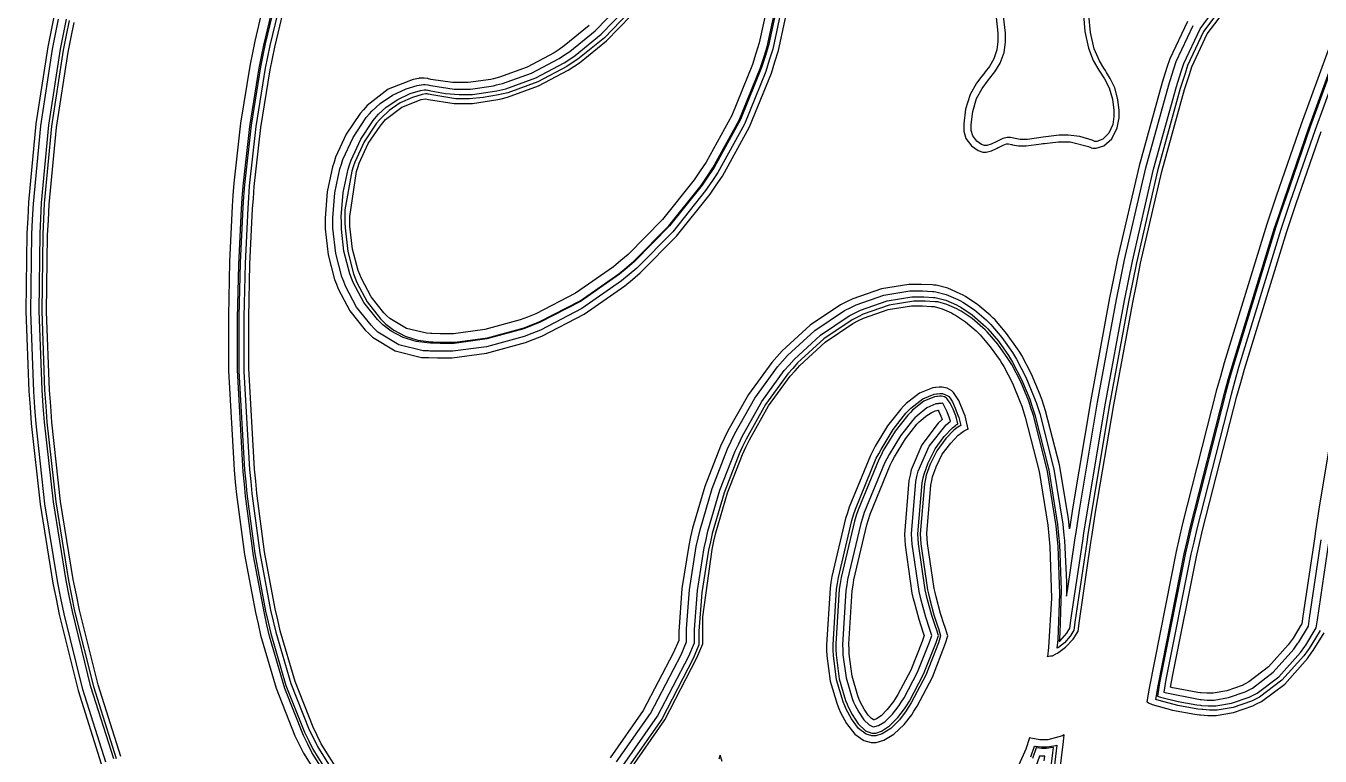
# Model space of a CAD drawing. Extents: x 44 to 312, y 46 to 304.
# Drawn here: x 44.3 to 182.9, y 113.1 to 191.2 of the extents above; entities that cross this region are included whole.
import ezdxf

# ---------------------------------------------------------------- set-up
doc = ezdxf.new("R2010")
doc.units = 0
doc.header["$MEASUREMENT"] = 0

msp = doc.modelspace()

# ---------------------------------------------------------------- linework, layer by layer
at = {"color": 250}
for points in [[(70.2455, 195.589), (68.8262, 189.582), (68.5793, 188.347), (68.3327, 187.113), (67.3146, 180.817), (66.5949, 174.378), (66.4986, 173.073), (66.4185, 171.936), (66.1321, 165.956), (66.0054, 160.182), (66.0054, 158.257), (66.0054, 154.288), (66.6214, 143.696), (66.7452, 142.382), (66.868, 141.068), (67.7238, 134.651), (68.8979, 128.429), (69.1804, 127.212), (69.4612, 125.995), (71.1193, 120.333), (73.1312, 115.236), (73.5902, 114.3), (74.0473, 113.366), (76.6576, 109.247)], [(124.146, 195.445), (122.845, 189.399), (122.484, 188.243), (122.122, 187.088), (119.913, 181.632), (117.157, 176.619), (116.523, 175.683), (115.888, 174.749), (112.496, 170.476), (108.804, 166.75), (108.02, 166.088), (107.235, 165.427), (103.174, 162.596), (98.9182, 160.4), (98.0362, 160.055), (97.2689, 159.756), (93.4805, 158.707), (90.1238, 158.257), (89.0062, 158.257), (88.6795, 158.257), (87.8057, 158.283), (87.7013, 158.291), (87.2243, 158.309), (85.0981, 158.82), (83.2901, 159.898), (82.973, 160.197), (82.6643, 160.497), (81.3139, 162.203), (80.2474, 164.175), (80.0806, 164.607), (79.9123, 165.039), (79.3129, 167.327), (79.0303, 169.774), (79.0222, 170.285), (79.0127, 170.798), (79.7183, 175.613), (79.8682, 176.072), (80.0185, 176.523), (80.9847, 178.612), (82.2494, 180.491), (82.55, 180.835), (82.8492, 181.179), (84.5866, 182.506), (86.6415, 183.32), (87.1001, 183.408), (87.4353, 183.33), (90.201, 182.915), (91.1229, 182.915), (92.1452, 182.915), (94.8697, 183.33), (95.214, 183.408), (95.9019, 183.577), (99.2311, 184.781), (102.402, 186.461), (103.011, 186.866), (103.619, 187.273), (106.499, 189.61), (109.149, 192.334)], [(77.5134, 109.405), (74.9558, 113.428), (74.5063, 114.336), (74.0558, 115.254), (72.0549, 120.297), (70.4053, 125.907), (70.1326, 127.106), (69.8581, 128.306), (68.7077, 134.492), (67.8561, 140.874), (67.7333, 142.169), (67.6092, 143.476), (66.9918, 154.35), (66.9918, 157.974), (66.9918, 159.895), (67.1188, 165.657), (67.4067, 171.626), (67.4867, 172.755), (67.5831, 174.044), (68.301, 180.433), (69.3194, 186.7), (69.5674, 187.924), (69.814, 189.151), (71.2336, 195.132)], [(108.849, 192.6), (106.265, 189.94), (103.434, 187.652), (102.835, 187.255), (102.243, 186.858), (99.1609, 185.222), (95.9196, 184.063), (95.25, 183.903), (94.9233, 183.825), (93.278, 183.537), (91.8185, 183.408), (91.3335, 183.408), (90.3633, 183.408), (87.7796, 183.825), (87.4529, 183.903), (87.4088, 183.903), (87.3097, 183.938), (87.2765, 183.938), (87.2409, 183.938), (87.1622, 183.938), (87.1361, 183.938), (86.7738, 183.874), (85.7084, 183.563), (84.4021, 182.969), (83.2266, 182.163), (82.4301, 181.424), (82.1972, 181.151), (81.879, 180.79), (80.5476, 178.806), (79.5334, 176.611), (79.375, 176.142), (79.2247, 175.675), (78.4931, 171.529), (78.4931, 170.145), (78.5012, 169.616), (78.788, 167.076), (79.411, 164.677), (79.5874, 164.218), (79.7638, 163.761), (80.8785, 161.674), (82.2935, 159.852), (82.6202, 159.526), (82.871, 159.282), (83.7188, 158.64), (84.9478, 157.992), (86.3106, 157.582), (87.431, 157.421), (87.8057, 157.409), (87.9119, 157.401), (88.8379, 157.375), (89.1466, 157.375), (90.3002, 157.375), (93.763, 157.842), (97.6753, 158.91), (98.461, 159.209), (99.351, 159.562), (103.685, 161.802), (107.826, 164.677), (108.62, 165.347), (109.413, 166.018), (113.178, 169.806), (116.628, 174.141), (117.263, 175.084), (117.898, 176.028), (120.694, 181.121), (122.961, 186.655), (123.332, 187.818), (123.693, 188.983), (125.01, 195.126)], [(172.605, 193.5), (170.436, 190.624), (168.724, 186.974), (168.451, 186.126), (167.939, 184.521), (165.497, 175.683), (163.23, 165.859), (162.807, 163.759), (162.383, 161.67), (160.346, 150.702), (158.414, 139.153), (158.044, 136.772), (157.92, 135.952), (156.65, 127.389), (156.527, 126.507), (156.5, 126.463), (156.263, 126.083), (156.245, 126.048), (156.13, 125.881), (155.531, 125.18), (154.896, 124.672), (154.763, 124.601), (154.86, 125.545), (155.054, 130.435), (154.86, 135.52), (154.763, 136.561), (154.657, 137.708), (153.713, 143.524), (152.24, 149.393), (151.871, 150.566), (151.871, 150.566), (151.871, 150.592), (151.871, 150.6), (151.711, 151.051), (150.843, 153.119), (149.886, 154.958), (149.684, 155.292), (149.472, 155.629), (148.386, 157.158), (147.267, 158.459), (147.038, 158.68), (146.808, 158.91), (145.644, 159.897), (144.479, 160.674), (144.25, 160.796), (144.012, 160.929), (142.922, 161.41), (141.957, 161.662), (141.781, 161.678), (141.648, 161.688), (140.611, 161.749), (140.265, 161.749), (139.393, 161.749), (136.78, 161.33), (133.993, 160.365), (133.456, 160.091), (132.811, 159.766), (129.76, 157.719), (126.954, 155.144), (126.435, 154.553), (125.914, 153.961), (123.529, 150.69), (121.442, 146.994), (121.073, 146.19), (120.702, 145.397), (119.093, 141.253), (117.818, 136.896), (117.615, 135.996), (117.413, 135.097), (116.694, 130.555), (116.381, 126.434), (116.381, 125.06), (116.381, 125.034), (116.381, 124.974), (116.381, 124.954), (115.772, 123.49), (112.404, 116.999), (108.646, 111.636)], [(108.919, 111.452), (112.751, 116.933), (116.178, 123.56), (116.805, 125.06), (116.805, 125.113), (116.805, 125.233), (116.805, 125.272), (116.805, 127.972), (117.8, 135.176), (118.004, 136.066), (118.207, 136.958), (119.464, 141.239), (121.055, 145.326), (121.426, 146.12), (121.795, 146.906), (123.842, 150.531), (126.17, 153.731), (126.683, 154.304), (127.194, 154.878), (129.915, 157.371), (132.864, 159.351), (133.49, 159.668), (134.01, 159.933), (136.67, 160.859), (139.154, 161.255), (139.983, 161.255), (140.343, 161.255), (141.304, 161.193), (141.428, 161.183), (141.578, 161.167), (142.434, 160.925), (143.43, 160.488), (143.651, 160.373), (143.862, 160.259), (144.948, 159.527), (146.067, 158.582), (146.297, 158.361), (146.517, 158.141), (147.593, 156.881), (148.634, 155.408), (148.836, 155.082), (149.039, 154.755), (149.973, 152.961), (150.803, 150.937), (150.953, 150.496), (151.332, 149.323), (152.809, 143.51), (153.741, 137.769), (153.847, 136.631), (153.952, 135.494), (154.132, 129.973), (153.837, 124.699), (153.705, 123.685), (153.731, 123.702), (154.029, 123.789), (154.128, 123.789), (154.251, 123.789), (154.579, 123.967), (154.623, 124.001), (154.799, 124.081), (155.649, 124.703), (156.447, 125.59), (156.597, 125.801), (156.632, 125.855), (156.95, 126.348), (156.986, 126.401), (157.109, 127.283), (158.371, 135.926), (158.503, 136.772), (158.873, 139.153), (160.805, 150.658), (162.842, 161.618), (163.266, 163.725), (163.689, 165.833), (165.942, 175.627), (168.389, 184.416), (168.91, 186.02), (169.175, 186.841), (170.819, 190.363), (172.905, 193.128)], [(48.974, 191.805), (48.6473, 190.217), (48.3291, 188.622), (47.0726, 180.496), (46.2926, 172.208), (46.2139, 170.532), (46.1338, 168.928), (46.0333, 160.686), (46.3367, 152.215), (46.4605, 150.496), (46.5832, 148.785), (47.5326, 140.261), (48.8858, 131.86), (49.2125, 130.211), (49.5473, 128.561), (51.5578, 120.522), (53.993, 112.819)], [(54.4862, 113.031), (52.0693, 120.682), (50.0765, 128.668), (49.7417, 130.315), (49.4055, 131.965), (48.048, 140.313), (47.1124, 148.785), (46.9896, 150.496), (46.8658, 152.215), (46.5487, 160.634), (46.6549, 168.822), (46.7431, 170.428), (46.8217, 172.103), (47.589, 180.35), (48.8502, 188.419), (49.1765, 190.007), (49.4937, 191.594)], [(183.753, 188.631), (180.869, 180.684), (178.195, 172.985), (177.694, 171.486), (177.191, 169.978), (172.639, 155.16), (172.226, 153.705), (171.811, 152.25), (168.141, 137.813), (167.816, 136.385), (167.489, 134.955), (164.605, 120.341), (164.358, 118.85), (164.403, 118.85), (164.535, 118.772), (164.535, 118.746), (164.94, 118.595), (167.11, 117.978), (169.492, 117.537), (170.003, 117.475), (170.1, 117.467), (170.9, 117.405), (171.167, 117.405), (171.785, 117.405), (173.637, 117.719), (175.691, 118.437), (176.106, 118.64), (176.617, 118.888), (179.123, 120.774), (181.556, 123.508), (182.033, 124.178), (182.156, 124.346), (183.329, 126.26)], [(182.915, 126.507), (182.809, 126.312), (181.725, 124.575), (181.61, 124.424), (181.151, 123.781), (178.809, 121.171), (176.415, 119.371), (175.93, 119.133), (175.542, 118.94), (173.605, 118.261), (171.883, 117.968), (171.31, 117.968), (171.045, 117.968), (170.339, 118.032), (170.251, 118.04), (169.8, 118.094), (167.662, 118.467), (165.681, 119), (165.312, 119.133), (165.559, 120.571), (168.355, 134.699), (168.664, 136.066), (168.989, 137.487), (172.667, 151.907), (173.073, 153.352), (173.478, 154.791), (178.038, 169.598), (178.542, 171.097), (179.043, 172.597), (181.715, 180.309), (184.599, 188.251)], [(154.559, 107.633), (155.417, 114.627), (155.505, 115.322), (155.319, 115.234), (153.764, 114.793), (153.246, 114.793), (152.884, 114.793), (151.923, 114.971), (151.801, 115.006), (151.412, 113.798), (148.991, 108.445)], [(151.933, 112.969), (152.33, 114.124), (152.408, 114.107), (153.09, 114.053), (153.318, 114.053), (153.671, 114.053), (154.613, 114.204), (154.729, 114.23), (154.649, 113.612), (153.917, 107.553)], [(118.894, 112.493), (118.674, 113.171), (118.524, 112.722)]]:
    msp.add_lwpolyline(points, dxfattribs=at)
at = {"color": 7}
for points in [[(71.3701, 195.254), (69.9562, 189.293), (69.7096, 188.067), (69.4612, 186.841), (68.4431, 180.592), (67.7238, 174.22), (67.6271, 172.931), (67.5474, 171.803), (67.2606, 165.85), (67.134, 160.102), (67.134, 158.185), (67.134, 154.244), (67.7499, 143.713), (67.8737, 142.416), (67.9965, 141.121), (68.8481, 134.745), (69.9989, 128.579), (70.273, 127.389), (70.546, 126.198), (72.1776, 120.629), (74.162, 115.606), (74.6125, 114.689), (75.0535, 113.789), (77.5656, 109.808)], [(71.8647, 195.025), (70.4494, 189.107), (70.2028, 187.89), (69.9548, 186.673), (68.9405, 180.451), (68.2445, 174.104), (68.1563, 172.825), (68.0766, 171.706), (67.7898, 165.779), (67.6631, 160.058), (67.6631, 158.151), (67.6631, 154.226), (68.2791, 143.749), (68.4029, 142.452), (68.5257, 141.165), (69.3773, 134.827), (70.528, 128.684), (70.8021, 127.493), (71.0752, 126.321), (72.6888, 120.822), (74.6552, 115.87), (75.1057, 114.97), (75.5371, 114.088), (77.9861, 110.213)], [(78.3209, 110.601), (75.9435, 114.388), (75.5304, 115.252), (75.0895, 116.144), (73.1492, 121.035), (71.5617, 126.472), (71.2971, 127.635), (71.0226, 128.818), (69.8885, 134.916), (69.0548, 141.207), (68.9321, 142.486), (68.8082, 143.775), (68.1923, 154.53), (68.1923, 158.115), (68.1923, 160.018), (68.3189, 165.727), (68.6058, 171.636), (68.6855, 172.755), (68.7821, 174.026), (69.4835, 180.327), (70.4839, 186.505), (70.7319, 187.714), (70.9785, 188.922), (72.3759, 194.813)], [(104.633, 191.242), (101.979, 189.081), (101.424, 188.7), (100.876, 188.331), (98.0186, 186.8), (95.0214, 185.711), (94.404, 185.561), (94.1035, 185.491), (91.6824, 185.138), (90.8763, 185.138), (90.0105, 185.138), (87.6999, 185.491), (87.4187, 185.561), (87.3746, 185.571), (86.9569, 185.631), (86.8193, 185.631), (86.7131, 185.631), (86.4291, 185.607), (86.3946, 185.597), (85.7952, 185.491), (83.1137, 184.437), (80.8563, 182.696), (80.4693, 182.246), (80.1165, 181.84), (78.6211, 179.626), (77.4954, 177.165), (77.3285, 176.635), (77.1606, 176.124), (76.5874, 173.448), (76.3669, 170.648), (76.3764, 170.075), (76.3845, 169.493), (76.6974, 166.697), (77.3811, 164.078), (77.5751, 163.583), (77.7695, 163.072), (79.0265, 160.712), (80.6524, 158.654), (81.0327, 158.291), (81.4557, 157.886), (83.881, 156.422), (86.6951, 155.733), (87.3125, 155.715), (87.4268, 155.707), (88.3984, 155.681), (88.7236, 155.681), (89.9555, 155.681), (93.653, 156.18), (97.8076, 157.331), (98.6374, 157.656), (99.5715, 158.018), (104.108, 160.365), (108.453, 163.382), (109.291, 164.078), (110.111, 164.775), (114.008, 168.699), (117.589, 173.188), (118.251, 174.166), (118.912, 175.146), (121.813, 180.42), (124.15, 186.152), (124.531, 187.361), (124.909, 188.569), (126.273, 194.91)], [(125.641, 194.986), (124.301, 188.728), (123.931, 187.537), (123.56, 186.347), (121.267, 180.702), (118.409, 175.516), (117.758, 174.555), (117.104, 173.594), (113.585, 169.171), (109.748, 165.294), (108.938, 164.607), (108.117, 163.919), (103.861, 160.961), (99.4117, 158.654), (98.4952, 158.291), (97.6835, 157.974), (93.635, 156.863), (90.0299, 156.387), (88.8298, 156.387), (88.4851, 156.387), (87.5676, 156.413), (87.4529, 156.421), (86.8796, 156.439), (84.2641, 157.08), (82.0194, 158.441), (81.6321, 158.82), (81.2793, 159.165), (79.7401, 161.119), (78.5372, 163.372), (78.3527, 163.865), (78.1664, 164.342), (77.5049, 166.868), (77.1962, 169.554), (77.1881, 170.109), (77.1783, 170.666), (77.3949, 173.36), (77.9459, 175.931), (78.1043, 176.425), (78.2712, 176.928), (79.3531, 179.277), (80.7681, 181.399), (81.1029, 181.787), (81.3675, 182.091), (82.266, 182.917), (83.5808, 183.815), (85.0427, 184.477), (86.2362, 184.821), (86.6429, 184.892), (86.669, 184.901), (86.8867, 184.926), (86.9597, 184.926), (87.0645, 184.926), (87.3471, 184.901), (87.3827, 184.892), (87.6819, 184.821), (90.1831, 184.433), (91.0167, 184.433), (91.9427, 184.433), (94.4122, 184.813), (94.7208, 184.892), (95.3548, 185.05), (98.4472, 186.166), (101.415, 187.722), (101.989, 188.101), (102.562, 188.49), (105.286, 190.7), (107.8, 193.278)], [(125.152, 195.268), (123.833, 189.098), (123.472, 187.924), (123.101, 186.752), (120.831, 181.191), (118.012, 176.072), (117.369, 175.118), (116.724, 174.166), (113.254, 169.806), (109.485, 165.991), (108.692, 165.312), (107.888, 164.633), (103.703, 161.718), (99.3235, 159.456), (98.425, 159.103), (97.6313, 158.794), (93.6886, 157.705), (90.176, 157.233), (89.0062, 157.233), (88.67, 157.233), (87.7701, 157.26), (87.6653, 157.269), (87.2808, 157.282), (86.1328, 157.448), (84.7189, 157.874), (83.4376, 158.545), (82.5623, 159.203), (82.3034, 159.456), (81.9672, 159.782), (80.512, 161.626), (79.375, 163.751), (79.1986, 164.218), (79.0222, 164.677), (78.3869, 167.116), (78.1043, 169.468), (78.1043, 170.251), (78.0948, 170.79), (78.3071, 173.396), (78.8363, 175.878), (78.9862, 176.353), (79.145, 176.838), (80.1769, 179.083), (81.5262, 181.099), (81.8444, 181.468), (82.0882, 181.752), (82.9208, 182.521), (84.1375, 183.352), (85.4851, 183.965), (86.5851, 184.292), (86.9597, 184.362), (87.0038, 184.362), (87.103, 184.362), (87.1361, 184.362), (87.1968, 184.362), (87.3647, 184.336), (87.3827, 184.326), (87.6914, 184.248), (89.2736, 183.979), (90.7122, 183.867), (91.1931, 183.867), (92.1632, 183.867), (94.7469, 184.256), (95.0736, 184.326), (95.7255, 184.486), (98.9182, 185.641), (101.969, 187.255), (102.552, 187.642), (103.142, 188.039), (105.934, 190.311), (108.496, 192.953)], [(108.251, 112.016), (111.967, 117.33), (115.314, 123.755), (115.923, 125.2), (115.923, 125.236), (115.923, 126.623), (116.236, 130.78), (116.954, 135.344), (117.158, 136.242), (117.361, 137.142), (118.638, 141.518), (120.27, 145.679), (120.65, 146.473), (121.029, 147.277), (123.136, 151.007), (125.527, 154.314), (126.048, 154.905), (126.577, 155.505), (129.407, 158.107), (132.485, 160.179), (133.138, 160.514), (133.685, 160.796), (136.533, 161.785), (139.2, 162.208), (140.089, 162.208), (140.476, 162.208), (141.508, 162.147), (141.64, 162.137), (141.825, 162.119), (142.835, 161.851), (143.968, 161.352), (144.216, 161.219), (144.453, 161.097), (145.644, 160.299), (146.834, 159.271), (147.072, 159.033), (147.311, 158.804), (148.453, 157.475), (149.542, 155.92), (149.754, 155.575), (149.965, 155.24), (150.943, 153.366), (151.817, 151.263), (151.977, 150.813), (151.977, 150.813), (151.977, 150.786), (151.977, 150.777), (152.356, 149.596), (153.85, 143.7), (154.799, 137.857), (154.905, 136.701), (154.994, 135.715), (155.19, 130.872), (155.054, 126.206), (154.976, 125.306), (155.054, 125.368), (155.786, 126.224), (155.858, 126.33), (155.874, 126.357), (156.086, 126.683), (156.104, 126.717), (156.227, 127.591), (157.489, 136.094), (157.621, 136.914), (157.991, 139.295), (159.923, 150.848), (161.96, 161.837), (162.384, 163.935), (162.807, 166.044), (165.074, 175.891), (167.516, 184.733), (168.028, 186.337), (168.301, 187.193), (170.047, 190.906), (172.252, 193.843)], [(47.3068, 192.185), (46.9896, 190.57), (46.663, 188.957), (45.3969, 180.724), (44.6084, 172.332), (44.5202, 170.638), (44.432, 169.017), (44.3258, 160.686), (44.643, 152.127), (44.7668, 150.39), (44.8896, 148.653), (45.8431, 140.036), (47.2186, 131.56), (47.5548, 129.892), (47.8896, 128.227), (49.9223, 120.077), (52.3956, 112.245)], [(52.8891, 112.412), (50.4335, 120.187), (48.4188, 128.297), (48.084, 129.963), (47.7478, 131.622), (46.3723, 140.053), (45.4187, 148.626), (45.296, 150.354), (45.1721, 152.083), (44.855, 160.598), (44.9612, 168.884), (45.0494, 170.498), (45.1376, 172.183), (45.9218, 180.53), (47.166, 188.72), (47.4846, 190.324), (47.8095, 191.929)], [(53.7365, 112.757), (51.2974, 120.487), (49.3007, 128.553), (48.9659, 130.211), (48.6297, 131.86), (47.2666, 140.265), (46.3102, 148.81), (46.1779, 150.53), (46.0541, 152.25), (45.7369, 160.726), (45.8431, 168.99), (45.9313, 170.604), (46.01, 172.28), (46.7914, 180.584), (48.048, 188.728), (48.3665, 190.324), (48.6833, 191.921)], [(168.702, 191.669), (166.81, 187.678), (166.511, 186.76), (165.99, 185.138), (163.521, 176.226), (161.228, 166.309), (160.796, 164.182), (160.372, 162.101), (158.339, 151.201), (156.429, 139.736), (156.068, 137.371), (155.954, 138.501), (154.988, 144.23), (153.511, 150.011), (153.142, 151.165), (153.142, 151.183), (153.114, 151.227), (153.106, 151.235), (152.937, 151.712), (152.003, 153.931), (150.963, 155.92), (150.742, 156.281), (150.512, 156.643), (149.335, 158.305), (148.105, 159.738), (147.85, 159.985), (147.585, 160.241), (146.262, 161.356), (144.939, 162.243), (144.675, 162.384), (144.382, 162.544), (143.042, 163.129), (141.807, 163.45), (141.57, 163.477), (141.57, 163.477), (141.543, 163.477), (141.534, 163.477), (141.392, 163.495), (140.228, 163.548), (139.84, 163.548), (138.869, 163.548), (135.955, 163.081), (132.855, 162.013), (132.256, 161.713), (131.568, 161.36), (128.301, 159.174), (125.298, 156.422), (124.743, 155.787), (124.196, 155.17), (121.695, 151.744), (119.495, 147.876), (119.098, 147.038), (118.71, 146.218), (117.034, 141.927), (115.71, 137.443), (115.499, 136.525), (115.296, 135.617), (114.573, 131.014), (114.238, 126.375), (114.23, 125.448), (113.647, 124.063), (110.436, 117.938), (106.874, 112.89)], [(107.561, 112.449), (111.195, 117.625), (114.475, 123.895), (115.076, 125.306), (115.076, 126.698), (115.389, 130.872), (116.107, 135.476), (116.31, 136.385), (116.521, 137.293), (117.822, 141.716), (119.458, 145.945), (119.838, 146.756), (120.226, 147.577), (122.378, 151.373), (124.813, 154.729), (125.342, 155.328), (125.88, 155.946), (128.794, 158.627), (131.973, 160.744), (132.644, 161.079), (133.218, 161.37), (136.185, 162.398), (138.979, 162.843), (139.912, 162.843), (140.317, 162.843), (141.392, 162.781), (141.534, 162.771), (141.745, 162.745), (142.869, 162.45), (144.118, 161.926), (144.392, 161.785), (144.639, 161.652), (145.892, 160.81), (147.143, 159.738), (147.391, 159.492), (147.638, 159.253), (148.836, 157.864), (149.965, 156.245), (150.177, 155.892), (150.398, 155.539), (151.402, 153.613), (152.302, 151.457), (152.47, 150.989), (152.47, 150.989), (152.496, 150.928), (152.506, 150.919), (152.885, 149.728), (154.384, 143.771), (155.353, 137.866), (155.469, 136.701), (155.521, 136.146), (155.751, 131.669), (155.751, 130.175), (155.84, 130.748), (156.686, 136.429), (156.774, 136.984), (157.145, 139.375), (159.077, 150.949), (161.113, 161.943), (161.536, 164.042), (161.96, 166.158), (164.23, 176.032), (166.696, 184.9), (167.217, 186.513), (167.498, 187.405), (169.315, 191.263)], [(148.229, 192.097), (148.413, 190.423), (148.413, 189.865), (148.413, 189.557), (148.295, 188.636), (147.972, 187.674), (147.49, 186.865), (147.048, 186.28), (146.896, 186.09), (146.696, 185.85), (146.129, 185.101), (145.437, 183.885), (144.937, 182.301), (144.745, 180.726), (144.745, 180.199), (144.745, 179.939), (144.982, 179.153), (145.565, 178.365), (146.293, 177.867), (146.798, 177.694), (146.968, 177.694), (147.159, 177.694), (147.734, 177.848), (148.334, 178.127), (148.449, 178.189), (148.537, 178.233), (148.983, 178.449), (149.323, 178.576), (149.437, 178.576), (149.552, 178.576), (149.85, 178.515), (149.895, 178.506), (149.957, 178.489), (150.625, 178.365), (150.848, 178.365), (151.438, 178.365), (153.025, 178.577), (153.212, 178.612), (153.396, 178.639), (154.897, 178.822), (155.399, 178.822), (156.139, 178.822), (158.115, 178.295), (158.361, 178.189), (158.379, 178.18), (158.578, 178.117), (158.644, 178.117), (158.918, 178.117), (159.743, 178.388), (160.614, 179.141), (161.188, 180.29), (161.396, 181.386), (161.396, 181.751), (161.396, 182.152), (161.264, 183.353), (160.919, 184.587), (160.442, 185.576), (160.048, 186.228), (159.915, 186.443), (159.75, 186.697), (159.281, 187.468), (158.714, 188.742), (158.306, 190.497), (158.151, 192.352)], [(157.585, 192.404), (157.725, 190.599), (158.091, 188.821), (158.612, 187.503), (159.208, 186.471), (159.803, 185.554), (160.324, 184.583), (160.69, 183.384), (160.831, 182.186), (160.831, 181.787), (160.831, 181.51), (160.695, 180.674), (160.298, 179.74), (159.655, 179.098), (159.002, 178.858), (158.786, 178.858), (158.512, 178.974), (157.163, 179.366), (155.944, 179.528), (155.539, 179.528), (154.97, 179.528), (153.264, 179.299), (151.557, 179.071), (150.989, 179.071), (150.802, 179.071), (150.243, 179.177), (149.743, 179.281), (149.578, 179.281), (149.414, 179.281), (148.923, 179.144), (148.285, 178.84), (147.668, 178.537), (147.221, 178.399), (147.072, 178.399), (146.968, 178.399), (146.656, 178.522), (146.155, 178.876), (145.733, 179.443), (145.557, 180.011), (145.557, 180.199), (145.557, 180.659), (145.714, 182.04), (146.129, 183.44), (146.717, 184.53), (147.391, 185.438), (148.063, 186.293), (148.652, 187.224), (149.067, 188.36), (149.225, 189.464), (149.225, 189.83), (149.225, 190.437), (149.013, 192.256)], [(184.74, 188.321), (181.856, 180.398), (179.184, 172.703), (178.682, 171.203), (178.179, 169.704), (173.619, 154.897), (173.214, 153.458), (172.807, 152.013), (169.129, 137.593), (168.804, 136.172), (168.495, 134.815), (165.725, 120.897), (165.489, 119.485), (165.832, 119.371), (167.692, 118.886), (169.694, 118.541), (170.109, 118.497), (170.197, 118.489), (170.925, 118.427), (171.167, 118.427), (171.728, 118.427), (173.411, 118.715), (175.303, 119.371), (175.683, 119.556), (176.15, 119.786), (178.484, 121.559), (180.799, 124.143), (181.258, 124.777), (181.362, 124.927), (182.394, 126.603), (182.492, 126.788), (182.615, 127.653), (183.877, 136.128)], [(185.269, 188.014), (182.385, 180.099), (179.713, 172.412), (179.211, 170.921), (178.717, 169.422), (174.184, 154.65), (173.779, 153.212), (173.372, 151.766), (169.694, 137.381), (169.369, 135.96), (169.069, 134.655), (166.395, 121.267), (166.158, 119.908), (166.457, 119.82), (169.722, 119.177), (170.075, 119.133), (170.153, 119.125), (170.808, 119.063), (171.027, 119.063), (171.548, 119.063), (173.112, 119.327), (174.872, 119.944), (175.224, 120.121), (175.665, 120.341), (177.883, 122.031), (180.084, 124.513), (180.516, 125.13), (180.613, 125.262), (181.556, 126.798), (181.645, 126.964), (181.767, 127.82), (183.003, 136.198)], [(184.71, 151.077), (182.783, 139.506), (182.422, 137.124), (182.298, 136.323), (181.062, 128.05), (180.939, 127.212), (180.851, 127.062), (180.005, 125.677), (179.917, 125.553), (179.492, 124.972), (177.38, 122.604), (175.285, 120.995), (174.872, 120.79), (174.545, 120.632), (172.918, 120.06), (171.472, 119.804), (170.991, 119.804), (170.771, 119.804), (170.179, 119.83), (170.109, 119.838), (169.827, 119.874), (167.146, 120.367), (166.9, 120.438), (167.128, 121.744), (169.712, 134.568), (170.003, 135.819), (170.33, 137.231), (173.998, 151.59), (174.413, 153.035), (174.818, 154.474), (179.352, 169.209), (179.846, 170.708), (180.34, 172.208), (183.003, 179.899)], [(153.589, 107.659), (154.296, 113.401), (154.376, 113.983), (154.288, 113.965), (153.56, 113.877), (153.318, 113.877), (153.114, 113.877), (152.576, 113.939), (152.506, 113.947), (152.109, 112.81)], [(153.352, 112.546), (153.422, 113.065), (153.361, 113.065), (153.221, 113.065), (153.176, 113.065), (153.096, 113.065), (152.918, 113.065), (152.859, 113.065), (152.462, 111.963)]]:
    msp.add_lwpolyline(points, dxfattribs=at)
at = {"color": 250}
for points in [[(135.114, 114.512), (135.387, 114.526), (136.197, 114.763), (137.279, 115.408), (138.352, 116.443), (139.174, 117.494), (139.417, 117.864), (139.77, 118.411), (141.392, 121.52), (142.803, 125.14), (143.051, 125.942), (142.735, 126.93), (142.663, 127.098), (142.258, 128.337), (141.781, 130.123), (141.676, 130.564), (141.57, 130.996), (140.863, 135.819), (140.829, 136.349), (140.793, 136.878), (141.207, 142.055), (141.323, 142.558), (141.406, 142.933), (141.778, 144.027), (142.455, 145.362), (143.351, 146.567), (144.165, 147.394), (144.463, 147.638), (144.489, 147.655), (144.753, 147.832), (144.779, 147.85), (144.806, 147.868), (145.16, 148.044), (145.204, 148.06), (144.885, 149.472), (144.77, 149.808), (144.214, 151.135), (143.659, 151.987), (143.545, 152.083), (143.465, 152.163), (142.976, 152.432), (142.451, 152.54), (142.276, 152.54), (142.133, 152.54), (141.763, 152.516), (141.71, 152.506), (141.428, 152.472), (140.013, 151.898), (138.58, 150.796), (138.289, 150.496), (137.997, 150.197), (136.595, 148.405), (135.263, 146.228), (135.008, 145.733), (134.752, 145.24), (132.485, 139.71), (132.292, 139.101), (132.097, 138.493), (130.624, 132.284), (130.528, 131.656), (130.43, 131.031), (130.051, 124.973), (130.069, 124.39), (130.085, 123.808), (130.456, 121.083), (131.18, 118.604), (131.374, 118.145), (131.552, 117.735), (132.201, 116.552), (133.098, 115.416), (134.066, 114.738), (134.852, 114.512), (135.114, 114.512)], [(135.114, 115.218), (134.906, 115.218), (134.286, 115.422), (133.495, 116.029), (132.737, 117.034), (132.169, 118.07), (132.009, 118.427), (131.823, 118.86), (131.139, 121.225), (130.791, 123.835), (130.774, 124.39), (130.756, 124.963), (131.136, 130.933), (131.233, 131.55), (131.33, 132.167), (132.767, 138.289), (132.961, 138.888), (133.156, 139.489), (135.387, 144.93), (135.643, 145.415), (135.89, 145.892), (137.177, 148.004), (138.535, 149.746), (138.818, 150.037), (139.083, 150.311), (140.356, 151.307), (141.578, 151.809), (141.817, 151.835), (141.853, 151.835), (141.887, 151.845), (142.178, 151.871), (142.276, 151.871), (142.478, 151.871), (143.033, 151.632), (143.087, 151.588), (143.14, 151.544), (143.278, 151.379), (143.531, 150.971), (143.845, 150.299), (144.131, 149.549), (144.216, 149.295), (144.427, 148.449), (144.286, 148.379), (144.11, 148.273), (144.1, 148.264), (144.012, 148.212), (144.004, 148.203), (143.687, 147.938), (142.82, 147.046), (141.865, 145.747), (141.141, 144.308), (140.742, 143.135), (140.652, 142.735), (140.528, 142.205), (140.087, 136.852), (140.123, 136.313), (140.158, 135.775), (140.865, 130.863), (140.971, 130.422), (141.075, 129.981), (141.552, 128.173), (141.957, 126.894), (142.029, 126.717), (142.276, 125.942), (142.037, 125.184), (140.674, 121.726), (139.117, 118.763), (138.782, 118.251), (138.57, 117.913), (137.856, 116.95), (136.934, 116.007), (136.018, 115.429), (135.34, 115.225), (135.114, 115.218)]]:
    msp.add_lwpolyline(points, close=True, dxfattribs=at)
at = {"color": 7}
for points in [[(135.114, 115.499), (135.325, 115.513), (135.946, 115.725), (136.806, 116.29), (137.692, 117.191), (138.394, 118.108), (138.606, 118.427), (138.932, 118.93), (140.45, 121.833), (141.791, 125.228), (142.029, 125.978), (141.817, 126.647), (141.745, 126.824), (141.336, 128.108), (140.837, 129.938), (140.722, 130.387), (140.617, 130.838), (139.911, 135.775), (139.876, 136.313), (139.84, 136.86), (140.281, 142.302), (140.406, 142.839), (140.502, 143.252), (140.921, 144.461), (141.671, 145.936), (142.652, 147.265), (143.539, 148.178), (143.863, 148.449), (143.871, 148.459), (143.986, 148.547), (144.004, 148.555), (144.11, 148.626), (143.969, 149.225), (143.885, 149.472), (143.6, 150.197), (143.294, 150.83), (143.061, 151.2), (142.945, 151.343), (142.911, 151.378), (142.883, 151.395), (142.699, 151.51), (142.38, 151.588), (142.276, 151.588), (142.178, 151.588), (141.921, 151.564), (141.887, 151.554), (141.853, 151.554), (141.632, 151.528), (140.48, 151.047), (139.277, 150.089), (139.03, 149.824), (138.756, 149.543), (137.419, 147.841), (136.136, 145.751), (135.89, 145.274), (135.642, 144.799), (133.429, 139.409), (133.244, 138.818), (133.049, 138.219), (131.612, 132.159), (131.516, 131.55), (131.418, 130.943), (131.039, 125.025), (131.057, 124.46), (131.074, 123.905), (131.418, 121.321), (132.079, 119.018), (132.256, 118.604), (132.377, 118.325), (132.79, 117.51), (133.446, 116.511), (134.22, 115.781), (134.889, 115.499), (135.114, 115.499)], [(142.276, 150.813), (142.214, 150.813), (142.045, 150.786), (142.029, 150.777), (142.001, 150.777), (141.942, 150.777), (141.923, 150.777), (141.746, 150.76), (140.789, 150.337), (139.744, 149.491), (139.524, 149.261), (139.259, 148.988), (137.984, 147.351), (136.762, 145.344), (136.525, 144.885), (136.277, 144.418), (134.1, 139.119), (133.915, 138.535), (133.729, 137.946), (132.318, 131.975), (132.221, 131.374), (132.123, 130.774), (131.771, 124.981), (131.798, 124.424), (131.815, 123.895), (132.141, 121.422), (132.785, 119.213), (132.961, 118.816), (133.083, 118.541), (133.506, 117.744), (134.064, 116.929), (134.608, 116.406), (134.984, 116.213), (135.114, 116.204), (135.245, 116.213), (135.635, 116.336), (136.299, 116.743), (137.102, 117.536), (137.827, 118.484), (138.042, 118.816), (138.351, 119.293), (139.801, 122.039), (141.093, 125.264), (141.323, 125.978), (141.181, 126.401), (141.102, 126.595), (140.674, 127.922), (140.193, 129.762), (140.089, 130.211), (139.983, 130.67), (139.241, 135.733), (139.207, 136.278), (139.171, 136.843), (139.612, 142.435), (139.736, 142.981), (139.868, 143.572), (141.045, 146.236), (142.875, 148.511), (143.334, 148.908), (143.298, 149.013), (143.221, 149.243), (142.962, 149.921), (142.703, 150.473), (142.529, 150.756), (142.46, 150.84), (142.452, 150.848), (142.442, 150.84), (142.317, 150.813), (142.276, 150.813)], [(141.993, 150.071), (142.029, 150.071), (142.055, 150.027), (142.408, 149.208), (142.452, 149.085), (142.011, 148.679), (140.26, 146.368), (139.127, 143.705), (138.994, 143.122), (138.862, 142.558), (138.394, 136.791), (138.429, 136.208), (138.464, 135.653), (139.205, 130.502), (139.311, 130.035), (139.426, 129.576), (139.929, 127.71), (140.361, 126.357), (140.442, 126.154), (140.512, 125.978), (140.291, 125.308), (139.065, 122.273), (137.698, 119.662), (137.407, 119.203), (137.213, 118.906), (136.566, 118.052), (135.898, 117.374), (135.402, 117.046), (135.157, 116.955), (135.078, 116.946), (135.034, 116.964), (134.866, 117.08), (134.519, 117.431), (134.071, 118.087), (133.674, 118.865), (133.562, 119.133), (133.402, 119.513), (132.803, 121.616), (132.485, 123.983), (132.468, 124.495), (132.45, 125.042), (132.803, 130.75), (132.891, 131.34), (132.979, 131.931), (134.363, 137.822), (134.549, 138.395), (134.734, 138.968), (136.852, 144.181), (137.09, 144.639), (137.319, 145.08), (138.509, 147.016), (139.735, 148.582), (139.983, 148.836), (140.153, 148.996), (140.698, 149.441), (141.266, 149.812), (141.694, 150.004), (141.917, 150.064), (141.993, 150.071)]]:
    msp.add_lwpolyline(points, close=True, dxfattribs=at)

doc.saveas('drawing.dxf')
